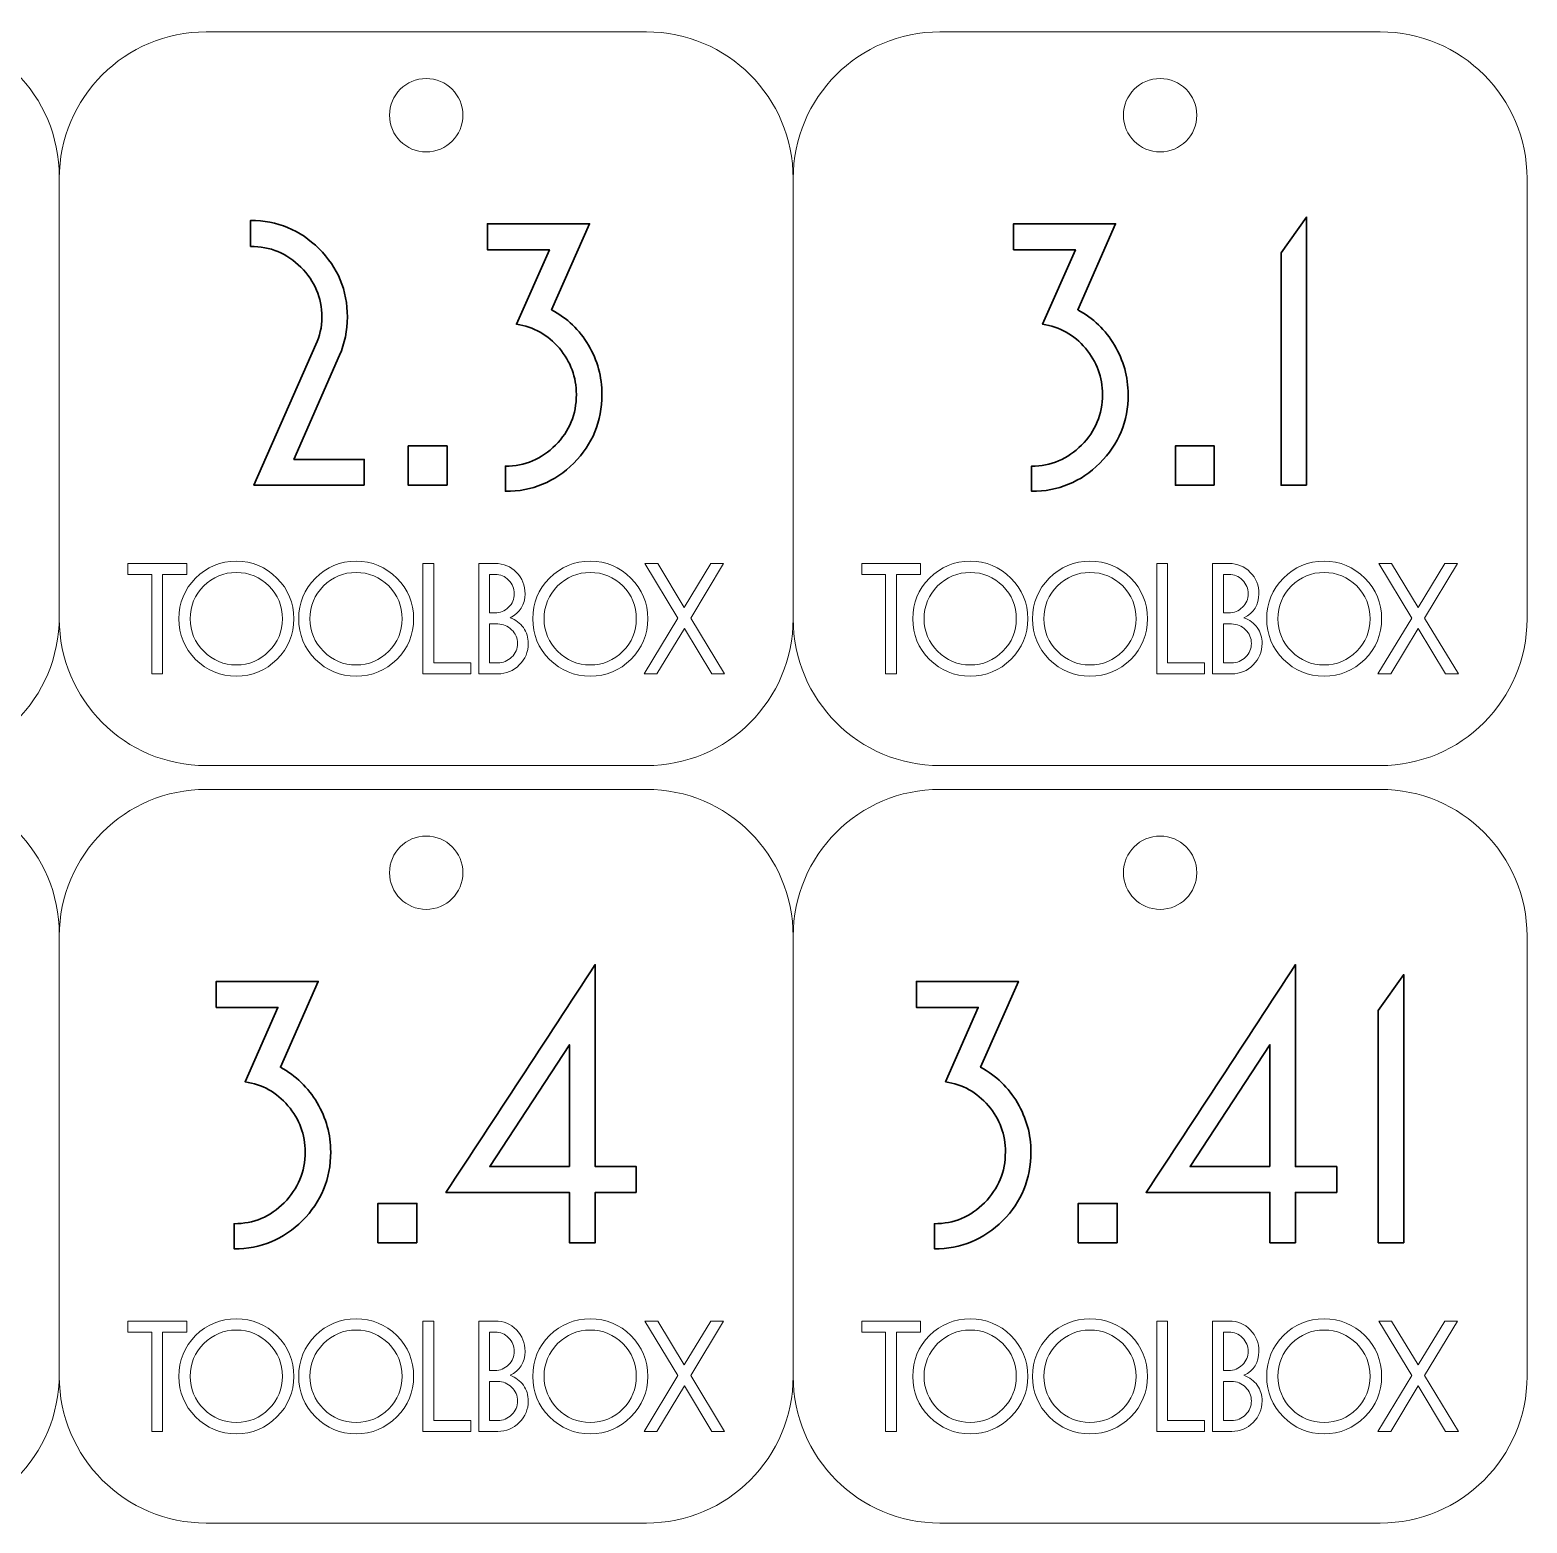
# Model space of a CAD drawing. Header units: inches. Extents: x 269 to 1026, y -294 to 278.
# Drawn here: x 367.5 to 469.5, y -241.8 to -140.1 of the extents above; entities that cross this region are included whole.
import ezdxf

# ---------------------------------------------------------------- set-up
doc = ezdxf.new("R2010")
doc.units = ezdxf.units.IN
doc.header["$MEASUREMENT"] = 0
doc.layers.add('Default', color=7, linetype='Continuous')
doc.layers.add('Livello 3', color=7, linetype='Continuous')

# ---------------------------------------------------------------- blocks, each defined once
blk = doc.blocks.new('block 23')
at = {"layer": 'Livello 3', "color": 7, "lineweight": 35}
blk.add_lwpolyline([(395.89, -171.11), (393.24, -171.11), (393.24, -168.44), (395.89, -168.44), (395.89, -171.11)], dxfattribs=at)
for points, knots in [([(390.25, -171.11), (390.25, -171.11), (382.73, -171.11), (382.73, -171.11), (382.73, -171.11), (386.94, -161.52), (386.94, -161.52), (387.22, -160.97), (387.36, -160.34), (387.36, -159.65), (387.36, -158.33), (386.88, -157.2), (385.93, -156.26), (384.98, -155.31), (383.84, -154.84), (382.5, -154.84), (382.5, -154.84), (382.5, -153.07), (382.5, -153.07), (384.32, -153.07), (385.87, -153.71), (387.16, -154.99), (388.46, -156.28), (389.1, -157.83), (389.1, -159.65), (389.1, -160.58), (388.92, -161.45), (388.56, -162.25), (388.56, -162.25), (385.46, -169.35), (385.46, -169.35), (385.46, -169.35), (390.25, -169.35), (390.25, -169.35), (390.25, -169.35), (390.25, -171.11), (390.25, -171.11)], [0, 0, 0, 0, 1, 1, 1, 2, 2, 2, 3, 3, 3, 4, 4, 4, 5, 5, 5, 6, 6, 6, 7, 7, 7, 8, 8, 8, 9, 9, 9, 10, 10, 10, 11, 11, 11, 12, 12, 12, 12]), ([(406.44, -164.93), (406.44, -166.76), (405.8, -168.32), (404.52, -169.61), (403.24, -170.89), (401.69, -171.53), (399.87, -171.53), (399.87, -171.53), (399.87, -169.81), (399.87, -169.81), (401.19, -169.81), (402.33, -169.34), (403.28, -168.38), (404.23, -167.43), (404.7, -166.28), (404.7, -164.93), (404.7, -163.75), (404.31, -162.7), (403.54, -161.78), (402.76, -160.86), (401.79, -160.32), (400.62, -160.14), (400.62, -160.14), (402.86, -155.07), (402.86, -155.07), (402.86, -155.07), (398.64, -155.07), (398.64, -155.07), (398.64, -155.07), (398.64, -153.3), (398.64, -153.3), (398.64, -153.3), (405.6, -153.3), (405.6, -153.3), (405.6, -153.3), (403.01, -159.16), (403.01, -159.16), (404.07, -159.73), (404.91, -160.53), (405.52, -161.57), (406.14, -162.61), (406.44, -163.73), (406.44, -164.93)], [0, 0, 0, 0, 1, 1, 1, 2, 2, 2, 3, 3, 3, 4, 4, 4, 5, 5, 5, 6, 6, 6, 7, 7, 7, 8, 8, 8, 9, 9, 9, 10, 10, 10, 11, 11, 11, 12, 12, 12, 13, 13, 13, 14, 14, 14, 14])]:
    blk.add_open_spline(points, degree=3, knots=knots, dxfattribs=at)
blk = doc.blocks.new('block 22')
at = {"layer": 'Livello 3'}
blk.add_blockref('block 23', (0, 0), dxfattribs=at)
blk = doc.blocks.new('block 25')
at = {"layer": 'Livello 3', "color": 7, "lineweight": 35}
for points in [[(454.45, -171.11), (452.71, -171.11), (452.71, -155.28), (454.45, -152.84), (454.45, -171.11)], [(448.16, -171.11), (445.51, -171.11), (445.51, -168.44), (448.16, -168.44), (448.16, -171.11)]]:
    blk.add_lwpolyline(points, dxfattribs=at)
blk.add_open_spline([(442.29, -164.93), (442.29, -166.76), (441.65, -168.32), (440.36, -169.61), (439.08, -170.89), (437.53, -171.53), (435.71, -171.53), (435.71, -171.53), (435.71, -169.81), (435.71, -169.81), (437.04, -169.81), (438.17, -169.34), (439.12, -168.38), (440.07, -167.43), (440.54, -166.28), (440.54, -164.93), (440.54, -163.75), (440.16, -162.7), (439.38, -161.78), (438.61, -160.86), (437.63, -160.32), (436.46, -160.14), (436.46, -160.14), (438.7, -155.07), (438.7, -155.07), (438.7, -155.07), (434.49, -155.07), (434.49, -155.07), (434.49, -155.07), (434.49, -153.3), (434.49, -153.3), (434.49, -153.3), (441.44, -153.3), (441.44, -153.3), (441.44, -153.3), (438.86, -159.16), (438.86, -159.16), (439.91, -159.73), (440.75, -160.53), (441.36, -161.57), (441.98, -162.61), (442.29, -163.73), (442.29, -164.93)], degree=3, knots=[0, 0, 0, 0, 1, 1, 1, 2, 2, 2, 3, 3, 3, 4, 4, 4, 5, 5, 5, 6, 6, 6, 7, 7, 7, 8, 8, 8, 9, 9, 9, 10, 10, 10, 11, 11, 11, 12, 12, 12, 13, 13, 13, 14, 14, 14, 14], dxfattribs=at)
blk = doc.blocks.new('block 24')
at = {"layer": 'Livello 3'}
blk.add_blockref('block 25', (0, 0), dxfattribs=at)
blk = doc.blocks.new('block 31')
at = {"layer": 'Livello 3', "color": 7, "lineweight": 35}
for points in [[(404.23, -217.54), (404.23, -209.24), (398.8, -217.54), (404.23, -217.54)], [(393.83, -222.74), (391.18, -222.74), (391.18, -220.06), (393.83, -220.06), (393.83, -222.74)]]:
    blk.add_lwpolyline(points, dxfattribs=at)
for points, knots in [([(408.78, -219.31), (408.78, -219.31), (405.98, -219.31), (405.98, -219.31), (405.98, -219.31), (405.98, -222.74), (405.98, -222.74), (405.98, -222.74), (404.23, -222.74), (404.23, -222.74), (404.23, -222.74), (404.23, -219.31), (404.23, -219.31), (404.23, -219.31), (395.81, -219.31), (395.81, -219.31), (399.19, -214.16), (402.58, -208.98), (405.98, -203.78), (405.98, -203.78), (405.98, -217.54), (405.98, -217.54), (405.98, -217.54), (408.78, -217.54), (408.78, -217.54), (408.78, -217.54), (408.78, -219.31), (408.78, -219.31)], [0, 0, 0, 0, 1, 1, 1, 2, 2, 2, 3, 3, 3, 4, 4, 4, 5, 5, 5, 6, 6, 6, 7, 7, 7, 8, 8, 8, 9, 9, 9, 9]), ([(387.96, -216.55), (387.96, -218.39), (387.32, -219.95), (386.03, -221.23), (384.75, -222.51), (383.2, -223.15), (381.38, -223.15), (381.38, -223.15), (381.38, -221.44), (381.38, -221.44), (382.71, -221.44), (383.85, -220.96), (384.79, -220.01), (385.74, -219.05), (386.22, -217.9), (386.22, -216.55), (386.22, -215.37), (385.83, -214.32), (385.05, -213.4), (384.28, -212.49), (383.3, -211.94), (382.13, -211.77), (382.13, -211.77), (384.37, -206.7), (384.37, -206.7), (384.37, -206.7), (380.16, -206.7), (380.16, -206.7), (380.16, -206.7), (380.16, -204.93), (380.16, -204.93), (380.16, -204.93), (387.11, -204.93), (387.11, -204.93), (387.11, -204.93), (384.53, -210.78), (384.53, -210.78), (385.59, -211.35), (386.42, -212.16), (387.04, -213.2), (387.65, -214.24), (387.96, -215.36), (387.96, -216.55)], [0, 0, 0, 0, 1, 1, 1, 2, 2, 2, 3, 3, 3, 4, 4, 4, 5, 5, 5, 6, 6, 6, 7, 7, 7, 8, 8, 8, 9, 9, 9, 10, 10, 10, 11, 11, 11, 12, 12, 12, 13, 13, 13, 14, 14, 14, 14])]:
    blk.add_open_spline(points, degree=3, knots=knots, dxfattribs=at)
blk = doc.blocks.new('block 30')
at = {"layer": 'Livello 3'}
blk.add_blockref('block 31', (0, 0), dxfattribs=at)
blk = doc.blocks.new('block 33')
at = {"layer": 'Livello 3', "color": 7, "lineweight": 35}
for points in [[(461.07, -222.74), (459.33, -222.74), (459.33, -206.9), (461.07, -204.46), (461.07, -222.74)], [(451.95, -217.54), (451.95, -209.24), (446.51, -217.54), (451.95, -217.54)], [(441.55, -222.74), (438.89, -222.74), (438.89, -220.06), (441.55, -220.06), (441.55, -222.74)]]:
    blk.add_lwpolyline(points, dxfattribs=at)
for points, knots in [([(456.5, -219.31), (456.5, -219.31), (453.69, -219.31), (453.69, -219.31), (453.69, -219.31), (453.69, -222.74), (453.69, -222.74), (453.69, -222.74), (451.95, -222.74), (451.95, -222.74), (451.95, -222.74), (451.95, -219.31), (451.95, -219.31), (451.95, -219.31), (443.52, -219.31), (443.52, -219.31), (446.9, -214.16), (450.29, -208.98), (453.69, -203.78), (453.69, -203.78), (453.69, -217.54), (453.69, -217.54), (453.69, -217.54), (456.5, -217.54), (456.5, -217.54), (456.5, -217.54), (456.5, -219.31), (456.5, -219.31)], [0, 0, 0, 0, 1, 1, 1, 2, 2, 2, 3, 3, 3, 4, 4, 4, 5, 5, 5, 6, 6, 6, 7, 7, 7, 8, 8, 8, 9, 9, 9, 9]), ([(435.67, -216.55), (435.67, -218.39), (435.03, -219.95), (433.75, -221.23), (432.46, -222.51), (430.91, -223.15), (429.09, -223.15), (429.09, -223.15), (429.09, -221.44), (429.09, -221.44), (430.42, -221.44), (431.56, -220.96), (432.51, -220.01), (433.45, -219.05), (433.93, -217.9), (433.93, -216.55), (433.93, -215.37), (433.54, -214.32), (432.77, -213.4), (431.99, -212.49), (431.02, -211.94), (429.85, -211.77), (429.85, -211.77), (432.08, -206.7), (432.08, -206.7), (432.08, -206.7), (427.87, -206.7), (427.87, -206.7), (427.87, -206.7), (427.87, -204.93), (427.87, -204.93), (427.87, -204.93), (434.82, -204.93), (434.82, -204.93), (434.82, -204.93), (432.24, -210.78), (432.24, -210.78), (433.3, -211.35), (434.13, -212.16), (434.75, -213.2), (435.36, -214.24), (435.67, -215.36), (435.67, -216.55)], [0, 0, 0, 0, 1, 1, 1, 2, 2, 2, 3, 3, 3, 4, 4, 4, 5, 5, 5, 6, 6, 6, 7, 7, 7, 8, 8, 8, 9, 9, 9, 10, 10, 10, 11, 11, 11, 12, 12, 12, 13, 13, 13, 14, 14, 14, 14])]:
    blk.add_open_spline(points, degree=3, knots=knots, dxfattribs=at)
blk = doc.blocks.new('block 32')
at = {"layer": 'Livello 3'}
blk.add_blockref('block 33', (0, 0), dxfattribs=at)
blk = doc.blocks.new('block 72')
at = {"layer": 'Default', "color": 240, "lineweight": 9}
blk.add_open_spline([(329.47, -190.09), (329.47, -190.09), (359.47, -190.09), (359.47, -190.09), (364.99, -190.09), (369.47, -185.61), (369.47, -180.09), (369.47, -180.09), (369.47, -150.09), (369.47, -150.09), (369.47, -144.57), (364.99, -140.09), (359.47, -140.09), (359.47, -140.09), (329.47, -140.09), (329.47, -140.09), (323.95, -140.09), (319.47, -144.57), (319.47, -150.09), (319.47, -150.09), (319.47, -180.09), (319.47, -180.09), (319.47, -185.61), (323.95, -190.09), (329.47, -190.09)], degree=3, knots=[0, 0, 0, 0, 1, 1, 1, 2, 2, 2, 3, 3, 3, 4, 4, 4, 5, 5, 5, 6, 6, 6, 7, 7, 7, 8, 8, 8, 8], dxfattribs=at)
blk = doc.blocks.new('block 87')
at = {"layer": 'Default', "color": 240, "lineweight": 9}
blk.add_open_spline([(379.47, -190.22), (379.47, -190.22), (409.47, -190.22), (409.47, -190.22), (414.99, -190.22), (419.47, -185.74), (419.47, -180.22), (419.47, -180.22), (419.47, -150.22), (419.47, -150.22), (419.47, -144.69), (414.99, -140.22), (409.47, -140.22), (409.47, -140.22), (379.47, -140.22), (379.47, -140.22), (373.95, -140.22), (369.47, -144.69), (369.47, -150.22), (369.47, -150.22), (369.47, -180.22), (369.47, -180.22), (369.47, -185.74), (373.95, -190.22), (379.47, -190.22)], degree=3, knots=[0, 0, 0, 0, 1, 1, 1, 2, 2, 2, 3, 3, 3, 4, 4, 4, 5, 5, 5, 6, 6, 6, 7, 7, 7, 8, 8, 8, 8], dxfattribs=at)
blk = doc.blocks.new('block 88')
at = {"layer": 'Default', "color": 240, "lineweight": 9}
blk.add_open_spline([(391.97, -145.9), (391.97, -144.52), (393.09, -143.4), (394.47, -143.4), (395.85, -143.4), (396.97, -144.52), (396.97, -145.9), (396.97, -147.28), (395.85, -148.4), (394.47, -148.4), (393.09, -148.4), (391.97, -147.28), (391.97, -145.9)], degree=3, knots=[0, 0, 0, 0, 1, 1, 1, 2, 2, 2, 3, 3, 3, 4, 4, 4, 4], dxfattribs=at)
blk = doc.blocks.new('block 90')
at = {"layer": 'Default', "color": 7, "lineweight": 5}
blk.add_lwpolyline([(378.15, -177.19), (376.51, -177.19), (376.51, -183.97), (375.77, -183.97), (375.77, -177.19), (374.15, -177.19), (374.15, -176.45), (378.15, -176.45), (378.15, -177.19)], dxfattribs=at)
blk = doc.blocks.new('block 91')
at = {"layer": 'Default', "color": 7, "lineweight": 5}
blk.add_open_spline([(385.45, -180.21), (385.45, -181.29), (385.07, -182.21), (384.3, -182.98), (383.54, -183.74), (382.61, -184.13), (381.53, -184.13), (380.45, -184.13), (379.52, -183.74), (378.76, -182.98), (378, -182.21), (377.62, -181.29), (377.62, -180.21), (377.62, -179.13), (378, -178.21), (378.76, -177.44), (379.52, -176.68), (380.45, -176.29), (381.53, -176.29), (382.61, -176.29), (383.54, -176.68), (384.3, -177.44), (385.07, -178.21), (385.45, -179.13), (385.45, -180.21)], degree=3, knots=[0, 0, 0, 0, 1, 1, 1, 2, 2, 2, 3, 3, 3, 4, 4, 4, 5, 5, 5, 6, 6, 6, 7, 7, 7, 8, 8, 8, 8], dxfattribs=at)
blk = doc.blocks.new('block 92')
at = {"layer": 'Default', "color": 7, "lineweight": 5}
blk.add_open_spline([(384.67, -180.21), (384.67, -179.34), (384.37, -178.6), (383.75, -177.98), (383.14, -177.37), (382.4, -177.06), (381.53, -177.06), (380.67, -177.06), (379.93, -177.37), (379.31, -177.98), (378.7, -178.6), (378.39, -179.34), (378.39, -180.21), (378.39, -181.08), (378.7, -181.82), (379.31, -182.43), (379.93, -183.05), (380.67, -183.36), (381.53, -183.36), (382.4, -183.36), (383.14, -183.05), (383.75, -182.43), (384.37, -181.82), (384.67, -181.08), (384.67, -180.21)], degree=3, knots=[0, 0, 0, 0, 1, 1, 1, 2, 2, 2, 3, 3, 3, 4, 4, 4, 5, 5, 5, 6, 6, 6, 7, 7, 7, 8, 8, 8, 8], dxfattribs=at)
blk = doc.blocks.new('block 93')
at = {"layer": 'Default', "color": 7, "lineweight": 5}
blk.add_open_spline([(393.61, -180.21), (393.61, -181.29), (393.23, -182.21), (392.47, -182.98), (391.7, -183.74), (390.78, -184.13), (389.69, -184.13), (388.61, -184.13), (387.68, -183.74), (386.92, -182.98), (386.16, -182.21), (385.78, -181.29), (385.78, -180.21), (385.78, -179.13), (386.16, -178.21), (386.92, -177.44), (387.68, -176.68), (388.61, -176.29), (389.69, -176.29), (390.78, -176.29), (391.7, -176.68), (392.47, -177.44), (393.23, -178.21), (393.61, -179.13), (393.61, -180.21)], degree=3, knots=[0, 0, 0, 0, 1, 1, 1, 2, 2, 2, 3, 3, 3, 4, 4, 4, 5, 5, 5, 6, 6, 6, 7, 7, 7, 8, 8, 8, 8], dxfattribs=at)
blk = doc.blocks.new('block 94')
at = {"layer": 'Default', "color": 7, "lineweight": 5}
blk.add_open_spline([(392.83, -180.21), (392.83, -179.34), (392.53, -178.6), (391.92, -177.98), (391.3, -177.37), (390.56, -177.06), (389.69, -177.06), (388.83, -177.06), (388.09, -177.37), (387.47, -177.98), (386.86, -178.6), (386.55, -179.34), (386.55, -180.21), (386.55, -181.08), (386.86, -181.82), (387.47, -182.43), (388.09, -183.05), (388.83, -183.36), (389.69, -183.36), (390.56, -183.36), (391.3, -183.05), (391.92, -182.43), (392.53, -181.82), (392.83, -181.08), (392.83, -180.21)], degree=3, knots=[0, 0, 0, 0, 1, 1, 1, 2, 2, 2, 3, 3, 3, 4, 4, 4, 5, 5, 5, 6, 6, 6, 7, 7, 7, 8, 8, 8, 8], dxfattribs=at)
blk = doc.blocks.new('block 95')
at = {"layer": 'Default', "color": 7, "lineweight": 5}
blk.add_lwpolyline([(397.5, -183.97), (394.24, -183.97), (394.24, -176.45), (394.98, -176.45), (394.98, -183.22), (397.5, -183.22), (397.5, -183.97)], dxfattribs=at)
blk = doc.blocks.new('block 96')
at = {"layer": 'Default', "color": 7, "lineweight": 5}
blk.add_open_spline([(401.42, -181.9), (401.42, -182.47), (401.22, -182.96), (400.81, -183.36), (400.41, -183.77), (399.92, -183.97), (399.35, -183.97), (399.35, -183.97), (398.05, -183.97), (398.05, -183.97), (398.05, -183.97), (398.05, -176.45), (398.05, -176.45), (398.05, -176.45), (399.17, -176.45), (399.17, -176.45), (399.74, -176.45), (400.22, -176.65), (400.61, -177.05), (401.01, -177.45), (401.2, -177.94), (401.2, -178.51), (401.2, -179.27), (400.86, -179.81), (400.18, -180.15), (400.56, -180.29), (400.87, -180.51), (401.09, -180.82), (401.31, -181.14), (401.42, -181.49), (401.42, -181.9)], degree=3, knots=[0, 0, 0, 0, 1, 1, 1, 2, 2, 2, 3, 3, 3, 4, 4, 4, 5, 5, 5, 6, 6, 6, 7, 7, 7, 8, 8, 8, 9, 9, 9, 10, 10, 10, 10], dxfattribs=at)
blk = doc.blocks.new('block 97')
at = {"layer": 'Default', "color": 7, "lineweight": 5}
blk.add_open_spline([(400.47, -178.51), (400.47, -178.15), (400.34, -177.84), (400.08, -177.58), (399.83, -177.32), (399.52, -177.19), (399.17, -177.19), (399.17, -177.19), (398.79, -177.19), (398.79, -177.19), (398.79, -177.19), (398.79, -179.82), (398.79, -179.82), (398.79, -179.82), (399.14, -179.82), (399.14, -179.82), (399.51, -179.82), (399.82, -179.69), (400.08, -179.43), (400.34, -179.18), (400.47, -178.87), (400.47, -178.51)], degree=3, knots=[0, 0, 0, 0, 1, 1, 1, 2, 2, 2, 3, 3, 3, 4, 4, 4, 5, 5, 5, 6, 6, 6, 7, 7, 7, 7], dxfattribs=at)
blk = doc.blocks.new('block 98')
at = {"layer": 'Default', "color": 7, "lineweight": 5}
blk.add_open_spline([(400.69, -181.9), (400.69, -181.53), (400.56, -181.22), (400.29, -180.96), (400.03, -180.7), (399.71, -180.57), (399.34, -180.57), (399.34, -180.57), (398.79, -180.57), (398.79, -180.57), (398.79, -180.57), (398.79, -183.22), (398.79, -183.22), (398.79, -183.22), (399.34, -183.22), (399.34, -183.22), (399.71, -183.22), (400.03, -183.09), (400.29, -182.83), (400.56, -182.57), (400.69, -182.26), (400.69, -181.9)], degree=3, knots=[0, 0, 0, 0, 1, 1, 1, 2, 2, 2, 3, 3, 3, 4, 4, 4, 5, 5, 5, 6, 6, 6, 7, 7, 7, 7], dxfattribs=at)
blk = doc.blocks.new('block 99')
at = {"layer": 'Default', "color": 7, "lineweight": 5}
blk.add_open_spline([(409.56, -180.21), (409.56, -181.29), (409.18, -182.21), (408.42, -182.98), (407.65, -183.74), (406.73, -184.13), (405.64, -184.13), (404.56, -184.13), (403.63, -183.74), (402.87, -182.98), (402.11, -182.21), (401.73, -181.29), (401.73, -180.21), (401.73, -179.13), (402.11, -178.21), (402.87, -177.44), (403.63, -176.68), (404.56, -176.29), (405.64, -176.29), (406.73, -176.29), (407.65, -176.68), (408.42, -177.44), (409.18, -178.21), (409.56, -179.13), (409.56, -180.21)], degree=3, knots=[0, 0, 0, 0, 1, 1, 1, 2, 2, 2, 3, 3, 3, 4, 4, 4, 5, 5, 5, 6, 6, 6, 7, 7, 7, 8, 8, 8, 8], dxfattribs=at)
blk = doc.blocks.new('block 100')
at = {"layer": 'Default', "color": 7, "lineweight": 5}
blk.add_open_spline([(408.78, -180.21), (408.78, -179.34), (408.48, -178.6), (407.87, -177.98), (407.25, -177.37), (406.51, -177.06), (405.64, -177.06), (404.78, -177.06), (404.04, -177.37), (403.42, -177.98), (402.81, -178.6), (402.5, -179.34), (402.5, -180.21), (402.5, -181.08), (402.81, -181.82), (403.42, -182.43), (404.04, -183.05), (404.78, -183.36), (405.64, -183.36), (406.51, -183.36), (407.25, -183.05), (407.87, -182.43), (408.48, -181.82), (408.78, -181.08), (408.78, -180.21)], degree=3, knots=[0, 0, 0, 0, 1, 1, 1, 2, 2, 2, 3, 3, 3, 4, 4, 4, 5, 5, 5, 6, 6, 6, 7, 7, 7, 8, 8, 8, 8], dxfattribs=at)
blk = doc.blocks.new('block 101')
at = {"layer": 'Default', "color": 7, "lineweight": 5}
blk.add_lwpolyline([(414.79, -183.97), (413.92, -183.97), (412.06, -180.87), (410.18, -183.97), (409.31, -183.97), (411.62, -180.17), (409.37, -176.45), (410.24, -176.45), (412.05, -179.44), (413.86, -176.45), (414.73, -176.45), (412.49, -180.17), (414.79, -183.97)], dxfattribs=at)
blk = doc.blocks.new('block 89')
at = {"layer": 'Default'}
for name in ['block 90', 'block 91', 'block 93', 'block 95', 'block 96', 'block 99', 'block 101', 'block 92', 'block 94', 'block 97', 'block 100', 'block 98']:
    blk.add_blockref(name, (0, 0), dxfattribs=at)
blk = doc.blocks.new('block 86')
at = {"layer": 'Default'}
for name in ['block 87', 'block 88', 'block 89']:
    blk.add_blockref(name, (0, 0), dxfattribs=at)
blk = doc.blocks.new('block 103')
at = {"layer": 'Default', "color": 240, "lineweight": 9}
blk.add_open_spline([(429.47, -190.22), (429.47, -190.22), (459.47, -190.22), (459.47, -190.22), (464.99, -190.22), (469.47, -185.74), (469.47, -180.22), (469.47, -180.22), (469.47, -150.22), (469.47, -150.22), (469.47, -144.69), (464.99, -140.22), (459.47, -140.22), (459.47, -140.22), (429.47, -140.22), (429.47, -140.22), (423.95, -140.22), (419.47, -144.69), (419.47, -150.22), (419.47, -150.22), (419.47, -180.22), (419.47, -180.22), (419.47, -185.74), (423.95, -190.22), (429.47, -190.22)], degree=3, knots=[0, 0, 0, 0, 1, 1, 1, 2, 2, 2, 3, 3, 3, 4, 4, 4, 5, 5, 5, 6, 6, 6, 7, 7, 7, 8, 8, 8, 8], dxfattribs=at)
blk = doc.blocks.new('block 104')
at = {"layer": 'Default', "color": 240, "lineweight": 9}
blk.add_open_spline([(441.97, -145.9), (441.97, -144.52), (443.09, -143.4), (444.47, -143.4), (445.85, -143.4), (446.97, -144.52), (446.97, -145.9), (446.97, -147.28), (445.85, -148.4), (444.47, -148.4), (443.09, -148.4), (441.97, -147.28), (441.97, -145.9)], degree=3, knots=[0, 0, 0, 0, 1, 1, 1, 2, 2, 2, 3, 3, 3, 4, 4, 4, 4], dxfattribs=at)
blk = doc.blocks.new('block 106')
at = {"layer": 'Default', "color": 7, "lineweight": 5}
blk.add_lwpolyline([(428.15, -177.19), (426.51, -177.19), (426.51, -183.97), (425.77, -183.97), (425.77, -177.19), (424.15, -177.19), (424.15, -176.45), (428.15, -176.45), (428.15, -177.19)], dxfattribs=at)
blk = doc.blocks.new('block 107')
at = {"layer": 'Default', "color": 7, "lineweight": 5}
blk.add_open_spline([(435.45, -180.21), (435.45, -181.29), (435.07, -182.21), (434.3, -182.98), (433.54, -183.74), (432.61, -184.13), (431.53, -184.13), (430.45, -184.13), (429.52, -183.74), (428.76, -182.98), (428, -182.21), (427.62, -181.29), (427.62, -180.21), (427.62, -179.13), (428, -178.21), (428.76, -177.44), (429.52, -176.68), (430.45, -176.29), (431.53, -176.29), (432.61, -176.29), (433.54, -176.68), (434.3, -177.44), (435.07, -178.21), (435.45, -179.13), (435.45, -180.21)], degree=3, knots=[0, 0, 0, 0, 1, 1, 1, 2, 2, 2, 3, 3, 3, 4, 4, 4, 5, 5, 5, 6, 6, 6, 7, 7, 7, 8, 8, 8, 8], dxfattribs=at)
blk = doc.blocks.new('block 108')
at = {"layer": 'Default', "color": 7, "lineweight": 5}
blk.add_open_spline([(434.67, -180.21), (434.67, -179.34), (434.37, -178.6), (433.75, -177.98), (433.14, -177.37), (432.4, -177.06), (431.53, -177.06), (430.67, -177.06), (429.93, -177.37), (429.31, -177.98), (428.7, -178.6), (428.39, -179.34), (428.39, -180.21), (428.39, -181.08), (428.7, -181.82), (429.31, -182.43), (429.93, -183.05), (430.67, -183.36), (431.53, -183.36), (432.4, -183.36), (433.14, -183.05), (433.75, -182.43), (434.37, -181.82), (434.67, -181.08), (434.67, -180.21)], degree=3, knots=[0, 0, 0, 0, 1, 1, 1, 2, 2, 2, 3, 3, 3, 4, 4, 4, 5, 5, 5, 6, 6, 6, 7, 7, 7, 8, 8, 8, 8], dxfattribs=at)
blk = doc.blocks.new('block 109')
at = {"layer": 'Default', "color": 7, "lineweight": 5}
blk.add_open_spline([(443.61, -180.21), (443.61, -181.29), (443.23, -182.21), (442.47, -182.98), (441.7, -183.74), (440.78, -184.13), (439.69, -184.13), (438.61, -184.13), (437.68, -183.74), (436.92, -182.98), (436.16, -182.21), (435.78, -181.29), (435.78, -180.21), (435.78, -179.13), (436.16, -178.21), (436.92, -177.44), (437.68, -176.68), (438.61, -176.29), (439.69, -176.29), (440.78, -176.29), (441.7, -176.68), (442.47, -177.44), (443.23, -178.21), (443.61, -179.13), (443.61, -180.21)], degree=3, knots=[0, 0, 0, 0, 1, 1, 1, 2, 2, 2, 3, 3, 3, 4, 4, 4, 5, 5, 5, 6, 6, 6, 7, 7, 7, 8, 8, 8, 8], dxfattribs=at)
blk = doc.blocks.new('block 110')
at = {"layer": 'Default', "color": 7, "lineweight": 5}
blk.add_open_spline([(442.83, -180.21), (442.83, -179.34), (442.53, -178.6), (441.92, -177.98), (441.3, -177.37), (440.56, -177.06), (439.69, -177.06), (438.83, -177.06), (438.09, -177.37), (437.47, -177.98), (436.86, -178.6), (436.55, -179.34), (436.55, -180.21), (436.55, -181.08), (436.86, -181.82), (437.47, -182.43), (438.09, -183.05), (438.83, -183.36), (439.69, -183.36), (440.56, -183.36), (441.3, -183.05), (441.92, -182.43), (442.53, -181.82), (442.83, -181.08), (442.83, -180.21)], degree=3, knots=[0, 0, 0, 0, 1, 1, 1, 2, 2, 2, 3, 3, 3, 4, 4, 4, 5, 5, 5, 6, 6, 6, 7, 7, 7, 8, 8, 8, 8], dxfattribs=at)
blk = doc.blocks.new('block 111')
at = {"layer": 'Default', "color": 7, "lineweight": 5}
blk.add_lwpolyline([(447.5, -183.97), (444.24, -183.97), (444.24, -176.45), (444.98, -176.45), (444.98, -183.22), (447.5, -183.22), (447.5, -183.97)], dxfattribs=at)
blk = doc.blocks.new('block 112')
at = {"layer": 'Default', "color": 7, "lineweight": 5}
blk.add_open_spline([(451.42, -181.9), (451.42, -182.47), (451.22, -182.96), (450.81, -183.36), (450.41, -183.77), (449.92, -183.97), (449.35, -183.97), (449.35, -183.97), (448.05, -183.97), (448.05, -183.97), (448.05, -183.97), (448.05, -176.45), (448.05, -176.45), (448.05, -176.45), (449.17, -176.45), (449.17, -176.45), (449.74, -176.45), (450.22, -176.65), (450.61, -177.05), (451.01, -177.45), (451.2, -177.94), (451.2, -178.51), (451.2, -179.27), (450.86, -179.81), (450.18, -180.15), (450.56, -180.29), (450.87, -180.51), (451.09, -180.82), (451.31, -181.14), (451.42, -181.49), (451.42, -181.9)], degree=3, knots=[0, 0, 0, 0, 1, 1, 1, 2, 2, 2, 3, 3, 3, 4, 4, 4, 5, 5, 5, 6, 6, 6, 7, 7, 7, 8, 8, 8, 9, 9, 9, 10, 10, 10, 10], dxfattribs=at)
blk = doc.blocks.new('block 113')
at = {"layer": 'Default', "color": 7, "lineweight": 5}
blk.add_open_spline([(450.47, -178.51), (450.47, -178.15), (450.34, -177.84), (450.08, -177.58), (449.83, -177.32), (449.52, -177.19), (449.17, -177.19), (449.17, -177.19), (448.79, -177.19), (448.79, -177.19), (448.79, -177.19), (448.79, -179.82), (448.79, -179.82), (448.79, -179.82), (449.14, -179.82), (449.14, -179.82), (449.51, -179.82), (449.82, -179.69), (450.08, -179.43), (450.34, -179.18), (450.47, -178.87), (450.47, -178.51)], degree=3, knots=[0, 0, 0, 0, 1, 1, 1, 2, 2, 2, 3, 3, 3, 4, 4, 4, 5, 5, 5, 6, 6, 6, 7, 7, 7, 7], dxfattribs=at)
blk = doc.blocks.new('block 114')
at = {"layer": 'Default', "color": 7, "lineweight": 5}
blk.add_open_spline([(450.69, -181.9), (450.69, -181.53), (450.56, -181.22), (450.29, -180.96), (450.03, -180.7), (449.71, -180.57), (449.34, -180.57), (449.34, -180.57), (448.79, -180.57), (448.79, -180.57), (448.79, -180.57), (448.79, -183.22), (448.79, -183.22), (448.79, -183.22), (449.34, -183.22), (449.34, -183.22), (449.71, -183.22), (450.03, -183.09), (450.29, -182.83), (450.56, -182.57), (450.69, -182.26), (450.69, -181.9)], degree=3, knots=[0, 0, 0, 0, 1, 1, 1, 2, 2, 2, 3, 3, 3, 4, 4, 4, 5, 5, 5, 6, 6, 6, 7, 7, 7, 7], dxfattribs=at)
blk = doc.blocks.new('block 115')
at = {"layer": 'Default', "color": 7, "lineweight": 5}
blk.add_open_spline([(459.56, -180.21), (459.56, -181.29), (459.18, -182.21), (458.42, -182.98), (457.65, -183.74), (456.73, -184.13), (455.64, -184.13), (454.56, -184.13), (453.63, -183.74), (452.87, -182.98), (452.11, -182.21), (451.73, -181.29), (451.73, -180.21), (451.73, -179.13), (452.11, -178.21), (452.87, -177.44), (453.63, -176.68), (454.56, -176.29), (455.64, -176.29), (456.73, -176.29), (457.65, -176.68), (458.42, -177.44), (459.18, -178.21), (459.56, -179.13), (459.56, -180.21)], degree=3, knots=[0, 0, 0, 0, 1, 1, 1, 2, 2, 2, 3, 3, 3, 4, 4, 4, 5, 5, 5, 6, 6, 6, 7, 7, 7, 8, 8, 8, 8], dxfattribs=at)
blk = doc.blocks.new('block 116')
at = {"layer": 'Default', "color": 7, "lineweight": 5}
blk.add_open_spline([(458.78, -180.21), (458.78, -179.34), (458.48, -178.6), (457.87, -177.98), (457.25, -177.37), (456.51, -177.06), (455.64, -177.06), (454.78, -177.06), (454.04, -177.37), (453.42, -177.98), (452.81, -178.6), (452.5, -179.34), (452.5, -180.21), (452.5, -181.08), (452.81, -181.82), (453.42, -182.43), (454.04, -183.05), (454.78, -183.36), (455.64, -183.36), (456.51, -183.36), (457.25, -183.05), (457.87, -182.43), (458.48, -181.82), (458.78, -181.08), (458.78, -180.21)], degree=3, knots=[0, 0, 0, 0, 1, 1, 1, 2, 2, 2, 3, 3, 3, 4, 4, 4, 5, 5, 5, 6, 6, 6, 7, 7, 7, 8, 8, 8, 8], dxfattribs=at)
blk = doc.blocks.new('block 117')
at = {"layer": 'Default', "color": 7, "lineweight": 5}
blk.add_lwpolyline([(464.79, -183.97), (463.92, -183.97), (462.06, -180.87), (460.18, -183.97), (459.31, -183.97), (461.62, -180.17), (459.37, -176.45), (460.24, -176.45), (462.05, -179.44), (463.86, -176.45), (464.73, -176.45), (462.49, -180.17), (464.79, -183.97)], dxfattribs=at)
blk = doc.blocks.new('block 105')
at = {"layer": 'Default'}
for name in ['block 106', 'block 107', 'block 109', 'block 111', 'block 112', 'block 115', 'block 117', 'block 108', 'block 110', 'block 113', 'block 116', 'block 114']:
    blk.add_blockref(name, (0, 0), dxfattribs=at)
blk = doc.blocks.new('block 102')
at = {"layer": 'Default'}
for name in ['block 103', 'block 104', 'block 105']:
    blk.add_blockref(name, (0, 0), dxfattribs=at)
blk = doc.blocks.new('block 132')
at = {"layer": 'Default', "color": 240, "lineweight": 9}
blk.add_open_spline([(329.47, -241.71), (329.47, -241.71), (359.47, -241.71), (359.47, -241.71), (364.99, -241.71), (369.47, -237.23), (369.47, -231.71), (369.47, -231.71), (369.47, -201.71), (369.47, -201.71), (369.47, -196.19), (364.99, -191.71), (359.47, -191.71), (359.47, -191.71), (329.47, -191.71), (329.47, -191.71), (323.95, -191.71), (319.47, -196.19), (319.47, -201.71), (319.47, -201.71), (319.47, -231.71), (319.47, -231.71), (319.47, -237.23), (323.95, -241.71), (329.47, -241.71)], degree=3, knots=[0, 0, 0, 0, 1, 1, 1, 2, 2, 2, 3, 3, 3, 4, 4, 4, 5, 5, 5, 6, 6, 6, 7, 7, 7, 8, 8, 8, 8], dxfattribs=at)
blk = doc.blocks.new('block 147')
at = {"layer": 'Default', "color": 240, "lineweight": 9}
blk.add_open_spline([(379.47, -241.84), (379.47, -241.84), (409.47, -241.84), (409.47, -241.84), (414.99, -241.84), (419.47, -237.36), (419.47, -231.84), (419.47, -231.84), (419.47, -201.84), (419.47, -201.84), (419.47, -196.32), (414.99, -191.84), (409.47, -191.84), (409.47, -191.84), (379.47, -191.84), (379.47, -191.84), (373.95, -191.84), (369.47, -196.32), (369.47, -201.84), (369.47, -201.84), (369.47, -231.84), (369.47, -231.84), (369.47, -237.36), (373.95, -241.84), (379.47, -241.84)], degree=3, knots=[0, 0, 0, 0, 1, 1, 1, 2, 2, 2, 3, 3, 3, 4, 4, 4, 5, 5, 5, 6, 6, 6, 7, 7, 7, 8, 8, 8, 8], dxfattribs=at)
blk = doc.blocks.new('block 148')
at = {"layer": 'Default', "color": 240, "lineweight": 9}
blk.add_open_spline([(391.97, -197.52), (391.97, -196.14), (393.09, -195.02), (394.47, -195.02), (395.85, -195.02), (396.97, -196.14), (396.97, -197.52), (396.97, -198.9), (395.85, -200.02), (394.47, -200.02), (393.09, -200.02), (391.97, -198.9), (391.97, -197.52)], degree=3, knots=[0, 0, 0, 0, 1, 1, 1, 2, 2, 2, 3, 3, 3, 4, 4, 4, 4], dxfattribs=at)
blk = doc.blocks.new('block 150')
at = {"layer": 'Default', "color": 7, "lineweight": 5}
blk.add_lwpolyline([(378.15, -228.82), (376.51, -228.82), (376.51, -235.59), (375.77, -235.59), (375.77, -228.82), (374.15, -228.82), (374.15, -228.07), (378.15, -228.07), (378.15, -228.82)], dxfattribs=at)
blk = doc.blocks.new('block 151')
at = {"layer": 'Default', "color": 7, "lineweight": 5}
blk.add_open_spline([(385.45, -231.84), (385.45, -232.91), (385.07, -233.84), (384.3, -234.6), (383.54, -235.37), (382.61, -235.75), (381.53, -235.75), (380.45, -235.75), (379.52, -235.37), (378.76, -234.6), (378, -233.84), (377.62, -232.91), (377.62, -231.84), (377.62, -230.75), (378, -229.83), (378.76, -229.06), (379.52, -228.3), (380.45, -227.92), (381.53, -227.92), (382.61, -227.92), (383.54, -228.3), (384.3, -229.06), (385.07, -229.83), (385.45, -230.75), (385.45, -231.84)], degree=3, knots=[0, 0, 0, 0, 1, 1, 1, 2, 2, 2, 3, 3, 3, 4, 4, 4, 5, 5, 5, 6, 6, 6, 7, 7, 7, 8, 8, 8, 8], dxfattribs=at)
blk = doc.blocks.new('block 152')
at = {"layer": 'Default', "color": 7, "lineweight": 5}
blk.add_open_spline([(384.67, -231.84), (384.67, -230.97), (384.37, -230.22), (383.75, -229.61), (383.14, -228.99), (382.4, -228.69), (381.53, -228.69), (380.67, -228.69), (379.93, -228.99), (379.31, -229.61), (378.7, -230.22), (378.39, -230.97), (378.39, -231.84), (378.39, -232.7), (378.7, -233.44), (379.31, -234.06), (379.93, -234.67), (380.67, -234.98), (381.53, -234.98), (382.4, -234.98), (383.14, -234.67), (383.75, -234.06), (384.37, -233.44), (384.67, -232.7), (384.67, -231.84)], degree=3, knots=[0, 0, 0, 0, 1, 1, 1, 2, 2, 2, 3, 3, 3, 4, 4, 4, 5, 5, 5, 6, 6, 6, 7, 7, 7, 8, 8, 8, 8], dxfattribs=at)
blk = doc.blocks.new('block 153')
at = {"layer": 'Default', "color": 7, "lineweight": 5}
blk.add_open_spline([(393.61, -231.84), (393.61, -232.91), (393.23, -233.84), (392.47, -234.6), (391.7, -235.37), (390.78, -235.75), (389.69, -235.75), (388.61, -235.75), (387.68, -235.37), (386.92, -234.6), (386.16, -233.84), (385.78, -232.91), (385.78, -231.84), (385.78, -230.75), (386.16, -229.83), (386.92, -229.06), (387.68, -228.3), (388.61, -227.92), (389.69, -227.92), (390.78, -227.92), (391.7, -228.3), (392.47, -229.06), (393.23, -229.83), (393.61, -230.75), (393.61, -231.84)], degree=3, knots=[0, 0, 0, 0, 1, 1, 1, 2, 2, 2, 3, 3, 3, 4, 4, 4, 5, 5, 5, 6, 6, 6, 7, 7, 7, 8, 8, 8, 8], dxfattribs=at)
blk = doc.blocks.new('block 154')
at = {"layer": 'Default', "color": 7, "lineweight": 5}
blk.add_open_spline([(392.83, -231.84), (392.83, -230.97), (392.53, -230.22), (391.92, -229.61), (391.3, -228.99), (390.56, -228.69), (389.69, -228.69), (388.83, -228.69), (388.09, -228.99), (387.47, -229.61), (386.86, -230.22), (386.55, -230.97), (386.55, -231.84), (386.55, -232.7), (386.86, -233.44), (387.47, -234.06), (388.09, -234.67), (388.83, -234.98), (389.69, -234.98), (390.56, -234.98), (391.3, -234.67), (391.92, -234.06), (392.53, -233.44), (392.83, -232.7), (392.83, -231.84)], degree=3, knots=[0, 0, 0, 0, 1, 1, 1, 2, 2, 2, 3, 3, 3, 4, 4, 4, 5, 5, 5, 6, 6, 6, 7, 7, 7, 8, 8, 8, 8], dxfattribs=at)
blk = doc.blocks.new('block 155')
at = {"layer": 'Default', "color": 7, "lineweight": 5}
blk.add_lwpolyline([(397.5, -235.59), (394.24, -235.59), (394.24, -228.07), (394.98, -228.07), (394.98, -234.85), (397.5, -234.85), (397.5, -235.59)], dxfattribs=at)
blk = doc.blocks.new('block 156')
at = {"layer": 'Default', "color": 7, "lineweight": 5}
blk.add_open_spline([(401.42, -233.52), (401.42, -234.09), (401.22, -234.58), (400.81, -234.99), (400.41, -235.39), (399.92, -235.59), (399.35, -235.59), (399.35, -235.59), (398.05, -235.59), (398.05, -235.59), (398.05, -235.59), (398.05, -228.07), (398.05, -228.07), (398.05, -228.07), (399.17, -228.07), (399.17, -228.07), (399.74, -228.07), (400.22, -228.27), (400.61, -228.67), (401.01, -229.08), (401.2, -229.56), (401.2, -230.14), (401.2, -230.89), (400.86, -231.44), (400.18, -231.77), (400.56, -231.91), (400.87, -232.14), (401.09, -232.45), (401.31, -232.76), (401.42, -233.12), (401.42, -233.52)], degree=3, knots=[0, 0, 0, 0, 1, 1, 1, 2, 2, 2, 3, 3, 3, 4, 4, 4, 5, 5, 5, 6, 6, 6, 7, 7, 7, 8, 8, 8, 9, 9, 9, 10, 10, 10, 10], dxfattribs=at)
blk = doc.blocks.new('block 157')
at = {"layer": 'Default', "color": 7, "lineweight": 5}
blk.add_open_spline([(400.47, -230.14), (400.47, -229.78), (400.34, -229.47), (400.08, -229.21), (399.83, -228.95), (399.52, -228.82), (399.17, -228.82), (399.17, -228.82), (398.79, -228.82), (398.79, -228.82), (398.79, -228.82), (398.79, -231.44), (398.79, -231.44), (398.79, -231.44), (399.14, -231.44), (399.14, -231.44), (399.51, -231.44), (399.82, -231.31), (400.08, -231.06), (400.34, -230.8), (400.47, -230.49), (400.47, -230.14)], degree=3, knots=[0, 0, 0, 0, 1, 1, 1, 2, 2, 2, 3, 3, 3, 4, 4, 4, 5, 5, 5, 6, 6, 6, 7, 7, 7, 7], dxfattribs=at)
blk = doc.blocks.new('block 158')
at = {"layer": 'Default', "color": 7, "lineweight": 5}
blk.add_open_spline([(400.69, -233.52), (400.69, -233.15), (400.56, -232.84), (400.29, -232.58), (400.03, -232.32), (399.71, -232.19), (399.34, -232.19), (399.34, -232.19), (398.79, -232.19), (398.79, -232.19), (398.79, -232.19), (398.79, -234.85), (398.79, -234.85), (398.79, -234.85), (399.34, -234.85), (399.34, -234.85), (399.71, -234.85), (400.03, -234.72), (400.29, -234.46), (400.56, -234.2), (400.69, -233.89), (400.69, -233.52)], degree=3, knots=[0, 0, 0, 0, 1, 1, 1, 2, 2, 2, 3, 3, 3, 4, 4, 4, 5, 5, 5, 6, 6, 6, 7, 7, 7, 7], dxfattribs=at)
blk = doc.blocks.new('block 159')
at = {"layer": 'Default', "color": 7, "lineweight": 5}
blk.add_open_spline([(409.56, -231.84), (409.56, -232.91), (409.18, -233.84), (408.42, -234.6), (407.65, -235.37), (406.73, -235.75), (405.64, -235.75), (404.56, -235.75), (403.63, -235.37), (402.87, -234.6), (402.11, -233.84), (401.73, -232.91), (401.73, -231.84), (401.73, -230.75), (402.11, -229.83), (402.87, -229.06), (403.63, -228.3), (404.56, -227.92), (405.64, -227.92), (406.73, -227.92), (407.65, -228.3), (408.42, -229.06), (409.18, -229.83), (409.56, -230.75), (409.56, -231.84)], degree=3, knots=[0, 0, 0, 0, 1, 1, 1, 2, 2, 2, 3, 3, 3, 4, 4, 4, 5, 5, 5, 6, 6, 6, 7, 7, 7, 8, 8, 8, 8], dxfattribs=at)
blk = doc.blocks.new('block 160')
at = {"layer": 'Default', "color": 7, "lineweight": 5}
blk.add_open_spline([(408.78, -231.84), (408.78, -230.97), (408.48, -230.22), (407.87, -229.61), (407.25, -228.99), (406.51, -228.69), (405.64, -228.69), (404.78, -228.69), (404.04, -228.99), (403.42, -229.61), (402.81, -230.22), (402.5, -230.97), (402.5, -231.84), (402.5, -232.7), (402.81, -233.44), (403.42, -234.06), (404.04, -234.67), (404.78, -234.98), (405.64, -234.98), (406.51, -234.98), (407.25, -234.67), (407.87, -234.06), (408.48, -233.44), (408.78, -232.7), (408.78, -231.84)], degree=3, knots=[0, 0, 0, 0, 1, 1, 1, 2, 2, 2, 3, 3, 3, 4, 4, 4, 5, 5, 5, 6, 6, 6, 7, 7, 7, 8, 8, 8, 8], dxfattribs=at)
blk = doc.blocks.new('block 161')
at = {"layer": 'Default', "color": 7, "lineweight": 5}
blk.add_lwpolyline([(414.79, -235.59), (413.92, -235.59), (412.06, -232.49), (410.18, -235.59), (409.31, -235.59), (411.62, -231.79), (409.37, -228.07), (410.24, -228.07), (412.05, -231.06), (413.86, -228.07), (414.73, -228.07), (412.49, -231.79), (414.79, -235.59)], dxfattribs=at)
blk = doc.blocks.new('block 149')
at = {"layer": 'Default'}
for name in ['block 150', 'block 151', 'block 153', 'block 155', 'block 156', 'block 159', 'block 161', 'block 152', 'block 154', 'block 157', 'block 160', 'block 158']:
    blk.add_blockref(name, (0, 0), dxfattribs=at)
blk = doc.blocks.new('block 146')
at = {"layer": 'Default'}
for name in ['block 147', 'block 148', 'block 149']:
    blk.add_blockref(name, (0, 0), dxfattribs=at)
blk = doc.blocks.new('block 163')
at = {"layer": 'Default', "color": 240, "lineweight": 9}
blk.add_open_spline([(429.47, -241.84), (429.47, -241.84), (459.47, -241.84), (459.47, -241.84), (464.99, -241.84), (469.47, -237.36), (469.47, -231.84), (469.47, -231.84), (469.47, -201.84), (469.47, -201.84), (469.47, -196.32), (464.99, -191.84), (459.47, -191.84), (459.47, -191.84), (429.47, -191.84), (429.47, -191.84), (423.95, -191.84), (419.47, -196.32), (419.47, -201.84), (419.47, -201.84), (419.47, -231.84), (419.47, -231.84), (419.47, -237.36), (423.95, -241.84), (429.47, -241.84)], degree=3, knots=[0, 0, 0, 0, 1, 1, 1, 2, 2, 2, 3, 3, 3, 4, 4, 4, 5, 5, 5, 6, 6, 6, 7, 7, 7, 8, 8, 8, 8], dxfattribs=at)
blk = doc.blocks.new('block 164')
at = {"layer": 'Default', "color": 240, "lineweight": 9}
blk.add_open_spline([(441.97, -197.52), (441.97, -196.14), (443.09, -195.02), (444.47, -195.02), (445.85, -195.02), (446.97, -196.14), (446.97, -197.52), (446.97, -198.9), (445.85, -200.02), (444.47, -200.02), (443.09, -200.02), (441.97, -198.9), (441.97, -197.52)], degree=3, knots=[0, 0, 0, 0, 1, 1, 1, 2, 2, 2, 3, 3, 3, 4, 4, 4, 4], dxfattribs=at)
blk = doc.blocks.new('block 166')
at = {"layer": 'Default', "color": 7, "lineweight": 5}
blk.add_lwpolyline([(428.15, -228.82), (426.51, -228.82), (426.51, -235.59), (425.77, -235.59), (425.77, -228.82), (424.15, -228.82), (424.15, -228.07), (428.15, -228.07), (428.15, -228.82)], dxfattribs=at)
blk = doc.blocks.new('block 167')
at = {"layer": 'Default', "color": 7, "lineweight": 5}
blk.add_open_spline([(435.45, -231.84), (435.45, -232.91), (435.07, -233.84), (434.3, -234.6), (433.54, -235.37), (432.61, -235.75), (431.53, -235.75), (430.45, -235.75), (429.52, -235.37), (428.76, -234.6), (428, -233.84), (427.62, -232.91), (427.62, -231.84), (427.62, -230.75), (428, -229.83), (428.76, -229.06), (429.52, -228.3), (430.45, -227.92), (431.53, -227.92), (432.61, -227.92), (433.54, -228.3), (434.3, -229.06), (435.07, -229.83), (435.45, -230.75), (435.45, -231.84)], degree=3, knots=[0, 0, 0, 0, 1, 1, 1, 2, 2, 2, 3, 3, 3, 4, 4, 4, 5, 5, 5, 6, 6, 6, 7, 7, 7, 8, 8, 8, 8], dxfattribs=at)
blk = doc.blocks.new('block 168')
at = {"layer": 'Default', "color": 7, "lineweight": 5}
blk.add_open_spline([(434.67, -231.84), (434.67, -230.97), (434.37, -230.22), (433.75, -229.61), (433.14, -228.99), (432.4, -228.69), (431.53, -228.69), (430.67, -228.69), (429.93, -228.99), (429.31, -229.61), (428.7, -230.22), (428.39, -230.97), (428.39, -231.84), (428.39, -232.7), (428.7, -233.44), (429.31, -234.06), (429.93, -234.67), (430.67, -234.98), (431.53, -234.98), (432.4, -234.98), (433.14, -234.67), (433.75, -234.06), (434.37, -233.44), (434.67, -232.7), (434.67, -231.84)], degree=3, knots=[0, 0, 0, 0, 1, 1, 1, 2, 2, 2, 3, 3, 3, 4, 4, 4, 5, 5, 5, 6, 6, 6, 7, 7, 7, 8, 8, 8, 8], dxfattribs=at)
blk = doc.blocks.new('block 169')
at = {"layer": 'Default', "color": 7, "lineweight": 5}
blk.add_open_spline([(443.61, -231.84), (443.61, -232.91), (443.23, -233.84), (442.47, -234.6), (441.7, -235.37), (440.78, -235.75), (439.69, -235.75), (438.61, -235.75), (437.68, -235.37), (436.92, -234.6), (436.16, -233.84), (435.78, -232.91), (435.78, -231.84), (435.78, -230.75), (436.16, -229.83), (436.92, -229.06), (437.68, -228.3), (438.61, -227.92), (439.69, -227.92), (440.78, -227.92), (441.7, -228.3), (442.47, -229.06), (443.23, -229.83), (443.61, -230.75), (443.61, -231.84)], degree=3, knots=[0, 0, 0, 0, 1, 1, 1, 2, 2, 2, 3, 3, 3, 4, 4, 4, 5, 5, 5, 6, 6, 6, 7, 7, 7, 8, 8, 8, 8], dxfattribs=at)
blk = doc.blocks.new('block 170')
at = {"layer": 'Default', "color": 7, "lineweight": 5}
blk.add_open_spline([(442.83, -231.84), (442.83, -230.97), (442.53, -230.22), (441.92, -229.61), (441.3, -228.99), (440.56, -228.69), (439.69, -228.69), (438.83, -228.69), (438.09, -228.99), (437.47, -229.61), (436.86, -230.22), (436.55, -230.97), (436.55, -231.84), (436.55, -232.7), (436.86, -233.44), (437.47, -234.06), (438.09, -234.67), (438.83, -234.98), (439.69, -234.98), (440.56, -234.98), (441.3, -234.67), (441.92, -234.06), (442.53, -233.44), (442.83, -232.7), (442.83, -231.84)], degree=3, knots=[0, 0, 0, 0, 1, 1, 1, 2, 2, 2, 3, 3, 3, 4, 4, 4, 5, 5, 5, 6, 6, 6, 7, 7, 7, 8, 8, 8, 8], dxfattribs=at)
blk = doc.blocks.new('block 171')
at = {"layer": 'Default', "color": 7, "lineweight": 5}
blk.add_lwpolyline([(447.5, -235.59), (444.24, -235.59), (444.24, -228.07), (444.98, -228.07), (444.98, -234.85), (447.5, -234.85), (447.5, -235.59)], dxfattribs=at)
blk = doc.blocks.new('block 172')
at = {"layer": 'Default', "color": 7, "lineweight": 5}
blk.add_open_spline([(451.42, -233.52), (451.42, -234.09), (451.22, -234.58), (450.81, -234.99), (450.41, -235.39), (449.92, -235.59), (449.35, -235.59), (449.35, -235.59), (448.05, -235.59), (448.05, -235.59), (448.05, -235.59), (448.05, -228.07), (448.05, -228.07), (448.05, -228.07), (449.17, -228.07), (449.17, -228.07), (449.74, -228.07), (450.22, -228.27), (450.61, -228.67), (451.01, -229.08), (451.2, -229.56), (451.2, -230.14), (451.2, -230.89), (450.86, -231.44), (450.18, -231.77), (450.56, -231.91), (450.87, -232.14), (451.09, -232.45), (451.31, -232.76), (451.42, -233.12), (451.42, -233.52)], degree=3, knots=[0, 0, 0, 0, 1, 1, 1, 2, 2, 2, 3, 3, 3, 4, 4, 4, 5, 5, 5, 6, 6, 6, 7, 7, 7, 8, 8, 8, 9, 9, 9, 10, 10, 10, 10], dxfattribs=at)
blk = doc.blocks.new('block 173')
at = {"layer": 'Default', "color": 7, "lineweight": 5}
blk.add_open_spline([(450.47, -230.14), (450.47, -229.78), (450.34, -229.47), (450.08, -229.21), (449.83, -228.95), (449.52, -228.82), (449.17, -228.82), (449.17, -228.82), (448.79, -228.82), (448.79, -228.82), (448.79, -228.82), (448.79, -231.44), (448.79, -231.44), (448.79, -231.44), (449.14, -231.44), (449.14, -231.44), (449.51, -231.44), (449.82, -231.31), (450.08, -231.06), (450.34, -230.8), (450.47, -230.49), (450.47, -230.14)], degree=3, knots=[0, 0, 0, 0, 1, 1, 1, 2, 2, 2, 3, 3, 3, 4, 4, 4, 5, 5, 5, 6, 6, 6, 7, 7, 7, 7], dxfattribs=at)
blk = doc.blocks.new('block 174')
at = {"layer": 'Default', "color": 7, "lineweight": 5}
blk.add_open_spline([(450.69, -233.52), (450.69, -233.15), (450.56, -232.84), (450.29, -232.58), (450.03, -232.32), (449.71, -232.19), (449.34, -232.19), (449.34, -232.19), (448.79, -232.19), (448.79, -232.19), (448.79, -232.19), (448.79, -234.85), (448.79, -234.85), (448.79, -234.85), (449.34, -234.85), (449.34, -234.85), (449.71, -234.85), (450.03, -234.72), (450.29, -234.46), (450.56, -234.2), (450.69, -233.89), (450.69, -233.52)], degree=3, knots=[0, 0, 0, 0, 1, 1, 1, 2, 2, 2, 3, 3, 3, 4, 4, 4, 5, 5, 5, 6, 6, 6, 7, 7, 7, 7], dxfattribs=at)
blk = doc.blocks.new('block 175')
at = {"layer": 'Default', "color": 7, "lineweight": 5}
blk.add_open_spline([(459.56, -231.84), (459.56, -232.91), (459.18, -233.84), (458.42, -234.6), (457.65, -235.37), (456.73, -235.75), (455.64, -235.75), (454.56, -235.75), (453.63, -235.37), (452.87, -234.6), (452.11, -233.84), (451.73, -232.91), (451.73, -231.84), (451.73, -230.75), (452.11, -229.83), (452.87, -229.06), (453.63, -228.3), (454.56, -227.92), (455.64, -227.92), (456.73, -227.92), (457.65, -228.3), (458.42, -229.06), (459.18, -229.83), (459.56, -230.75), (459.56, -231.84)], degree=3, knots=[0, 0, 0, 0, 1, 1, 1, 2, 2, 2, 3, 3, 3, 4, 4, 4, 5, 5, 5, 6, 6, 6, 7, 7, 7, 8, 8, 8, 8], dxfattribs=at)
blk = doc.blocks.new('block 176')
at = {"layer": 'Default', "color": 7, "lineweight": 5}
blk.add_open_spline([(458.78, -231.84), (458.78, -230.97), (458.48, -230.22), (457.87, -229.61), (457.25, -228.99), (456.51, -228.69), (455.64, -228.69), (454.78, -228.69), (454.04, -228.99), (453.42, -229.61), (452.81, -230.22), (452.5, -230.97), (452.5, -231.84), (452.5, -232.7), (452.81, -233.44), (453.42, -234.06), (454.04, -234.67), (454.78, -234.98), (455.64, -234.98), (456.51, -234.98), (457.25, -234.67), (457.87, -234.06), (458.48, -233.44), (458.78, -232.7), (458.78, -231.84)], degree=3, knots=[0, 0, 0, 0, 1, 1, 1, 2, 2, 2, 3, 3, 3, 4, 4, 4, 5, 5, 5, 6, 6, 6, 7, 7, 7, 8, 8, 8, 8], dxfattribs=at)
blk = doc.blocks.new('block 177')
at = {"layer": 'Default', "color": 7, "lineweight": 5}
blk.add_lwpolyline([(464.79, -235.59), (463.92, -235.59), (462.06, -232.49), (460.18, -235.59), (459.31, -235.59), (461.62, -231.79), (459.37, -228.07), (460.24, -228.07), (462.05, -231.06), (463.86, -228.07), (464.73, -228.07), (462.49, -231.79), (464.79, -235.59)], dxfattribs=at)
blk = doc.blocks.new('block 165')
at = {"layer": 'Default'}
for name in ['block 166', 'block 167', 'block 169', 'block 171', 'block 172', 'block 175', 'block 177', 'block 168', 'block 170', 'block 173', 'block 176', 'block 174']:
    blk.add_blockref(name, (0, 0), dxfattribs=at)
blk = doc.blocks.new('block 162')
at = {"layer": 'Default'}
for name in ['block 163', 'block 164', 'block 165']:
    blk.add_blockref(name, (0, 0), dxfattribs=at)

msp = doc.modelspace()

# ---------------------------------------------------------------- block references
at = {"layer": 'Default'}
for name in ['block 72', 'block 86', 'block 102', 'block 132', 'block 146', 'block 162']:
    msp.add_blockref(name, (0, 0), dxfattribs=at)
at = {"layer": 'Livello 3'}
for name in ['block 24', 'block 22', 'block 30', 'block 32']:
    msp.add_blockref(name, (0, 0), dxfattribs=at)

doc.saveas('drawing.dxf')
